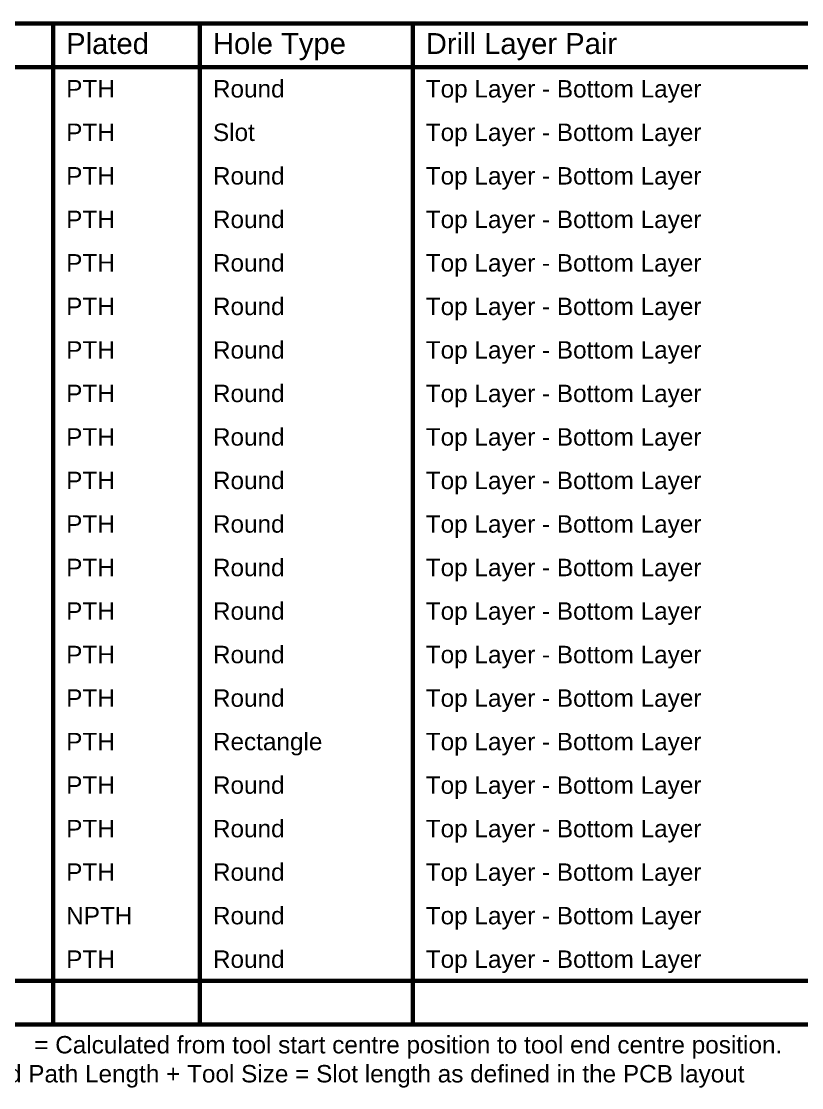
# Model space of a CAD drawing. Header units: inches. Extents: x -38 to 276, y -7 to 269.
# Drawn here: x 17.8 to 86.1, y 175.8 to 269.2 of the extents above; entities that cross this region are included whole.
import ezdxf

# ---------------------------------------------------------------- set-up
doc = ezdxf.new("R2010")
doc.units = ezdxf.units.IN
doc.layers.add('Drill Drawing', color=1, linetype='Continuous')
doc.styles.add('Arial', font='', dxfattribs={"height": 0.2})
doc.styles.get('Arial').set_extended_font_data('Arial')

msp = doc.modelspace()

# ---------------------------------------------------------------- linework, layer by layer
at = {"layer": 'Drill Drawing'}
for points in [[(-37.582, 268.986, 0.381, 0.381, 0), (182.625, 268.986, 0.381, 0.381, 0)], [(20.594, 181.356, 0.381, 0.381, 0), (20.594, 268.986, 0.381, 0.381, 0)], [(33.443, 181.356, 0.381, 0.381, 0), (33.443, 268.986, 0.381, 0.381, 0)], [(52.081, 181.356, 0.381, 0.381, 0), (52.081, 268.986, 0.381, 0.381, 0)], [(-37.582, 265.176, 0.381, 0.381, 0), (182.625, 265.176, 0.381, 0.381, 0)], [(-37.582, 185.166, 0.381, 0.381, 0), (182.625, 185.166, 0.381, 0.381, 0)], [(-37.582, 181.356, 0.381, 0.381, 0), (182.625, 181.356, 0.381, 0.381, 0)]]:
    msp.add_lwpolyline(points, format="xyseb", dxfattribs=at)
for points in [[(20.498, 268.986, 0.191, 0.191, 1), (20.689, 268.986, 0.191, 0.191, 1)], [(33.348, 268.986, 0.191, 0.191, 1), (33.538, 268.986, 0.191, 0.191, 1)], [(51.986, 268.986, 0.191, 0.191, 1), (52.177, 268.986, 0.191, 0.191, 1)], [(20.498, 181.356, 0.191, 0.191, 1), (20.689, 181.356, 0.191, 0.191, 1)], [(33.348, 181.356, 0.191, 0.191, 1), (33.538, 181.356, 0.191, 0.191, 1)], [(51.986, 181.356, 0.191, 0.191, 1), (52.177, 181.356, 0.191, 0.191, 1)]]:
    msp.add_lwpolyline(points, format="xyseb", close=True, dxfattribs=at)

# ---------------------------------------------------------------- texts
at = {"layer": 'Drill Drawing', "style": 'Arial'}
for s, height, p in [('Plated', 1.8288, (21.737, 266.319)), ('Hole Type', 1.8288, (34.586, 266.319)), ('Drill Layer Pair', 1.8288, (53.224, 266.319)), ('PTH', 1.524, (21.737, 262.509)), ('Round', 1.524, (34.586, 262.509)), ('Top Layer - Bottom Layer', 1.524, (53.224, 262.509)), ('PTH', 1.524, (21.737, 258.699)), ('Slot', 1.524, (34.586, 258.699)), ('Top Layer - Bottom Layer', 1.524, (53.224, 258.699)), ('PTH', 1.524, (21.737, 254.889)), ('Round', 1.524, (34.586, 254.889)), ('Top Layer - Bottom Layer', 1.524, (53.224, 254.889)), ('PTH', 1.524, (21.737, 251.079)), ('Round', 1.524, (34.586, 251.079)), ('Top Layer - Bottom Layer', 1.524, (53.224, 251.079)), ('PTH', 1.524, (21.737, 247.269)), ('Round', 1.524, (34.586, 247.269)), ('Top Layer - Bottom Layer', 1.524, (53.224, 247.269)), ('PTH', 1.524, (21.737, 243.459)), ('Round', 1.524, (34.586, 243.459)), ('Top Layer - Bottom Layer', 1.524, (53.224, 243.459)), ('PTH', 1.524, (21.737, 239.649)), ('Round', 1.524, (34.586, 239.649)), ('Top Layer - Bottom Layer', 1.524, (53.224, 239.649)), ('PTH', 1.524, (21.737, 235.839)), ('Round', 1.524, (34.586, 235.839)), ('Top Layer - Bottom Layer', 1.524, (53.224, 235.839)), ('PTH', 1.524, (21.737, 232.029)), ('Round', 1.524, (34.586, 232.029)), ('Top Layer - Bottom Layer', 1.524, (53.224, 232.029)), ('PTH', 1.524, (21.737, 228.219)), ('Round', 1.524, (34.586, 228.219)), ('Top Layer - Bottom Layer', 1.524, (53.224, 228.219)), ('PTH', 1.524, (21.737, 224.409)), ('Round', 1.524, (34.586, 224.409)), ('Top Layer - Bottom Layer', 1.524, (53.224, 224.409)), ('Round', 1.524, (34.586, 220.599)), ('PTH', 1.524, (21.737, 220.599)), ('Top Layer - Bottom Layer', 1.524, (53.224, 220.599)), ('PTH', 1.524, (21.737, 216.789)), ('Round', 1.524, (34.586, 216.789)), ('Top Layer - Bottom Layer', 1.524, (53.224, 216.789)), ('PTH', 1.524, (21.737, 212.979)), ('Round', 1.524, (34.586, 212.979)), ('Top Layer - Bottom Layer', 1.524, (53.224, 212.979)), ('PTH', 1.524, (21.737, 209.169)), ('Round', 1.524, (34.586, 209.169)), ('Top Layer - Bottom Layer', 1.524, (53.224, 209.169)), ('PTH', 1.524, (21.737, 205.359)), ('Rectangle', 1.524, (34.586, 205.359)), ('Top Layer - Bottom Layer', 1.524, (53.224, 205.359)), ('PTH', 1.524, (21.737, 201.549)), ('Round', 1.524, (34.586, 201.549)), ('Top Layer - Bottom Layer', 1.524, (53.224, 201.549)), ('PTH', 1.524, (21.737, 197.739)), ('Round', 1.524, (34.586, 197.739)), ('Top Layer - Bottom Layer', 1.524, (53.224, 197.739)), ('PTH', 1.524, (21.737, 193.929)), ('Round', 1.524, (34.586, 193.929)), ('Top Layer - Bottom Layer', 1.524, (53.224, 193.929)), ('NPTH', 1.524, (21.737, 190.119)), ('Round', 1.524, (34.586, 190.119)), ('Top Layer - Bottom Layer', 1.524, (53.224, 190.119)), ('PTH', 1.524, (21.737, 186.309)), ('Round', 1.524, (34.586, 186.309)), ('Top Layer - Bottom Layer', 1.524, (53.224, 186.309)), ('= Calculated from tool start centre position to tool end centre position.', 1.524, (18.942, 178.817)), (' = Routed Path Length + Tool Size = Slot length as defined in the PCB layout', 1.524, (8.531, 176.277))]:
    msp.add_text(s, height=height, dxfattribs=at).set_placement(p)

doc.saveas('drawing.dxf')
